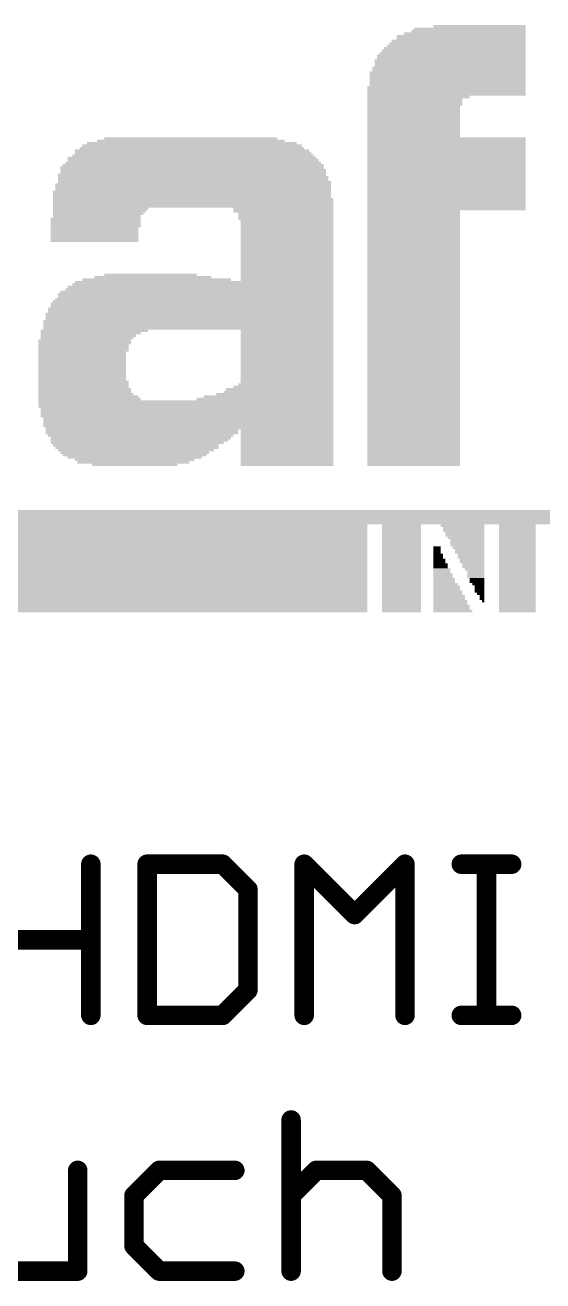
# Model space of a CAD drawing. Extents: x -31 to 165, y 0 to 136.
# Drawn here: x 84.84 to 90.23, y 23.62 to 36.72 of the extents above; entities that cross this region are included whole.
import ezdxf

# ---------------------------------------------------------------- set-up
doc = ezdxf.new("R2010")
doc.units = 0
doc.layers.add('21', color=40, linetype='CONTINUOUS')

# ---------------------------------------------------------------- blocks, each defined once
blk = doc.blocks.new('RECT')
blk.add_solid([(-0.5, -0.5), (0.5, -0.5), (-0.5, 0.5), (0.5, 0.5)])

msp = doc.modelspace()

# ---------------------------------------------------------------- linework, layer by layer
at = {"layer": '21', "const_width": 0.2032}
for points in [[(85.5217, 27.9667), (85.5217, 26.3906)], [(86.1081, 27.9667), (86.1081, 26.3906)], [(86.8961, 27.9667), (86.1081, 27.9667)], [(87.1588, 27.7041), (86.8961, 27.9667)], [(87.7452, 26.3906), (87.7452, 27.9667)], [(87.7452, 27.9667), (88.2706, 27.4414)], [(88.2706, 27.4414), (88.796, 27.9667)], [(88.796, 27.9667), (88.796, 26.3906)], [(89.3824, 27.9667), (89.9077, 27.9667)], [(89.6451, 26.3906), (89.6451, 27.9667)], [(87.1588, 26.6533), (87.1588, 27.7041)], [(84.4709, 27.1787), (85.5217, 27.1787)], [(86.8961, 26.3906), (87.1588, 26.6533)], [(86.1081, 26.3906), (86.8961, 26.3906)], [(89.3824, 26.3906), (89.9077, 26.3906)], [(87.6088, 25.2997), (87.6088, 23.7236)], [(85.3852, 23.7236), (85.3852, 24.7744)], [(86.2343, 24.7744), (85.9716, 24.5117)], [(87.0224, 24.7744), (86.2343, 24.7744)], [(87.6088, 24.5117), (87.8715, 24.7744)], [(87.8715, 24.7744), (88.3969, 24.7744)], [(88.3969, 24.7744), (88.6595, 24.5117)], [(85.9716, 24.5117), (85.9716, 23.9863)], [(88.6595, 24.5117), (88.6595, 23.7236)], [(85.9716, 23.9863), (86.2343, 23.7236)], [(84.5972, 23.7236), (85.3852, 23.7236)], [(86.2343, 23.7236), (87.0224, 23.7236)]]:
    msp.add_lwpolyline(points, dxfattribs=at)
at = {"layer": '21', "const_width": 0.1016}
for points in [[(85.5725, 27.9667, 1), (85.4709, 27.9667)], [(86.1589, 27.9667, 1), (86.0573, 27.9667)], [(86.1081, 28.0175, 1), (86.1081, 27.9159)], [(86.932, 28.0027, 1), (86.8602, 27.9308)], [(86.8961, 27.9159, 1), (86.8961, 28.0175)], [(87.7811, 28.0027, 1), (87.7093, 27.9308)], [(87.796, 27.9667, 1), (87.6944, 27.9667)], [(88.8468, 27.9667, 1), (88.7452, 27.9667)], [(88.8319, 27.9308, 1), (88.7601, 28.0027)], [(89.3824, 28.0175, 1), (89.3824, 27.9159)], [(89.6959, 27.9667, 1), (89.5943, 27.9667)], [(89.9077, 27.9159, 1), (89.9077, 28.0175)], [(87.2096, 27.7041, 1), (87.108, 27.7041)], [(87.1229, 27.6681, 1), (87.1947, 27.74)], [(88.2347, 27.4773, 1), (88.3065, 27.4054)], [(88.2347, 27.4054, 1), (88.3065, 27.4773)], [(85.5217, 27.1279, 1), (85.5217, 27.2295)], [(87.1947, 26.6174, 1), (87.1229, 26.6892)], [(87.108, 26.6533, 1), (87.2096, 26.6533)], [(86.1081, 26.4414, 1), (86.1081, 26.3398)], [(86.8602, 26.4265, 1), (86.932, 26.3547)], [(86.8961, 26.3398, 1), (86.8961, 26.4414)], [(89.3824, 26.4414, 1), (89.3824, 26.3398)], [(89.9077, 26.3398, 1), (89.9077, 26.4414)], [(85.4709, 26.3906, 1), (85.5725, 26.3906)], [(86.0573, 26.3906, 1), (86.1589, 26.3906)], [(87.6944, 26.3906, 1), (87.796, 26.3906)], [(88.7452, 26.3906, 1), (88.8468, 26.3906)], [(89.5943, 26.3906, 1), (89.6959, 26.3906)], [(87.6596, 25.2997, 1), (87.558, 25.2997)], [(85.436, 24.7744, 1), (85.3344, 24.7744)], [(86.2343, 24.8252, 1), (86.2343, 24.7236)], [(86.2702, 24.7384, 1), (86.1984, 24.8103)], [(87.0224, 24.7236, 1), (87.0224, 24.8252)], [(87.8715, 24.8252, 1), (87.8715, 24.7236)], [(87.9074, 24.7384, 1), (87.8355, 24.8103)], [(88.4328, 24.8103, 1), (88.3609, 24.7384)], [(88.3969, 24.7236, 1), (88.3969, 24.8252)], [(86.0224, 24.5117, 1), (85.9208, 24.5117)], [(85.9357, 24.5476, 1), (86.0075, 24.4758)], [(87.5729, 24.5476, 1), (87.6447, 24.4758)], [(88.7103, 24.5117, 1), (88.6087, 24.5117)], [(88.6236, 24.4758, 1), (88.6955, 24.5476)], [(86.0075, 24.0222, 1), (85.9357, 23.9504)], [(85.9208, 23.9863, 1), (86.0224, 23.9863)], [(85.3344, 23.7236, 1), (85.436, 23.7236)], [(85.3852, 23.6728, 1), (85.3852, 23.7744)], [(86.2343, 23.7744, 1), (86.2343, 23.6728)], [(86.1984, 23.6877, 1), (86.2702, 23.7595)], [(87.0224, 23.6728, 1), (87.0224, 23.7744)], [(87.558, 23.7236, 1), (87.6596, 23.7236)], [(88.6087, 23.7236, 1), (88.7103, 23.7236)]]:
    msp.add_lwpolyline(points, format="xyb", dxfattribs=at)

# ---------------------------------------------------------------- block references
at = {"layer": '21', "yscale": 0.0254}
for p, xscale in [((89.458, 36.6522), 1.1938), ((89.4707, 36.6776), 1.1684), ((89.5723, 36.703), 0.9652), ((89.3437, 36.5252), 1.4224), ((89.3564, 36.5506), 1.397), ((89.3818, 36.6014), 1.3462), ((89.3818, 36.576), 1.3462), ((89.4199, 36.6268), 1.27), ((89.2802, 36.3982), 1.5494), ((89.2929, 36.4236), 1.524), ((89.3056, 36.449), 1.4986), ((89.3183, 36.4744), 1.4732), ((89.331, 36.4998), 1.4478), ((89.2548, 36.2712), 1.6002), ((89.2675, 36.3474), 1.5748), ((89.2675, 36.322), 1.5748), ((89.2675, 36.2966), 1.5748), ((89.2802, 36.3728), 1.5494), ((89.2421, 36.2204), 1.6256), ((89.2421, 36.195), 1.6256), ((89.2421, 36.1696), 1.6256), ((89.2421, 36.1442), 1.6256), ((89.2548, 36.2458), 1.6002), ((89.2294, 36.068), 1.651), ((89.2294, 36.0426), 1.651), ((89.2294, 36.0172), 1.651), ((89.2421, 36.1188), 1.6256), ((89.2421, 36.0934), 1.6256), ((89.2294, 35.9918), 1.651), ((88.9373, 35.9664), 1.0668), ((88.8992, 35.941), 0.9906), ((88.8992, 35.9156), 0.9906), ((88.8992, 35.8902), 0.9906), ((88.8865, 35.8648), 0.9652), ((88.8865, 35.8394), 0.9652), ((88.8865, 35.814), 0.9652), ((88.8865, 35.7886), 0.9652), ((88.8865, 35.7632), 0.9652), ((88.8865, 35.7378), 0.9652), ((88.8865, 35.7124), 0.9652), ((88.8865, 35.687), 0.9652), ((88.8865, 35.6616), 0.9652), ((88.8865, 35.6362), 0.9652), ((88.8865, 35.6108), 0.9652), ((86.5751, 35.4838), 2.1844), ((86.5624, 35.5092), 1.9558), ((86.5624, 35.5346), 1.8034), ((88.8865, 35.5854), 0.9652), ((88.8865, 35.56), 0.9652), ((89.2294, 35.5346), 1.651), ((89.2294, 35.5092), 1.651), ((89.2294, 35.4838), 1.651), ((86.5878, 35.3568), 2.5146), ((86.5751, 35.4076), 2.4384), ((86.5878, 35.3822), 2.4638), ((86.5751, 35.433), 2.3368), ((86.5751, 35.4584), 2.286), ((89.2294, 35.4584), 1.651), ((89.2294, 35.433), 1.651), ((89.2294, 35.4076), 1.651), ((89.2294, 35.3822), 1.651), ((89.2294, 35.3568), 1.651), ((86.5751, 35.2298), 2.7432), ((86.5878, 35.2552), 2.7178), ((86.5878, 35.2806), 2.667), ((86.5751, 35.3314), 2.5908), ((86.5878, 35.306), 2.6162), ((89.2294, 35.3314), 1.651), ((89.2294, 35.306), 1.651), ((89.2294, 35.2806), 1.651), ((89.2294, 35.2552), 1.651), ((89.2294, 35.2298), 1.651), ((86.5751, 35.1536), 2.794), ((86.5878, 35.1282), 2.8194), ((86.5878, 35.1028), 2.8194), ((86.5878, 35.2044), 2.7686), ((86.5878, 35.179), 2.7686), ((89.2294, 35.2044), 1.651), ((89.2294, 35.179), 1.651), ((89.2294, 35.1536), 1.651), ((89.2294, 35.1282), 1.651), ((89.2294, 35.1028), 1.651), ((86.5751, 34.9758), 2.8956), ((86.5751, 34.9504), 2.8956), ((86.5878, 35.052), 2.8702), ((86.5878, 35.0266), 2.8702), ((86.5878, 35.0012), 2.8702), ((86.6005, 35.0774), 2.8448), ((89.2294, 35.0774), 1.651), ((89.2294, 35.052), 1.651), ((89.2294, 35.0266), 1.651), ((89.2294, 35.0012), 1.651), ((89.2294, 34.9758), 1.651), ((89.2294, 34.9504), 1.651), ((86.5751, 34.925), 2.8956), ((86.5878, 34.8996), 2.921), ((86.5878, 34.8742), 2.921), ((86.5878, 34.8488), 2.921), ((86.5878, 34.8234), 2.921), ((89.2294, 34.925), 1.651), ((89.2294, 34.8996), 1.651), ((89.2294, 34.8742), 1.651), ((89.2294, 34.8488), 1.651), ((89.2294, 34.8234), 1.651), ((85.5718, 34.6964), 0.9398), ((85.6226, 34.798), 0.9906), ((85.6099, 34.7726), 0.9652), ((85.5972, 34.7472), 0.9398), ((85.5845, 34.7218), 0.9144), ((87.5276, 34.798), 1.0414), ((87.5276, 34.7726), 1.0414), ((87.553, 34.7472), 0.9906), ((87.553, 34.7218), 0.9906), ((87.553, 34.6964), 0.9906), ((89.2294, 34.798), 1.651), ((88.8865, 34.7726), 0.9652), ((88.8865, 34.7472), 0.9652), ((88.8865, 34.7218), 0.9652), ((88.8865, 34.6964), 0.9652), ((85.5718, 34.671), 0.9398), ((85.5718, 34.6456), 0.9398), ((85.5718, 34.6202), 0.9398), ((85.5591, 34.5948), 0.9144), ((85.5591, 34.5694), 0.9144), ((87.5657, 34.671), 0.9652), ((87.5657, 34.6456), 0.9652), ((87.5657, 34.6202), 0.9652), ((87.5657, 34.5948), 0.9652), ((87.5657, 34.5694), 0.9652), ((88.8865, 34.671), 0.9652), ((88.8865, 34.6456), 0.9652), ((88.8865, 34.6202), 0.9652), ((88.8865, 34.5948), 0.9652), ((88.8865, 34.5694), 0.9652), ((85.5591, 34.544), 0.9144), ((85.5591, 34.5186), 0.9144), ((85.5591, 34.4932), 0.9144), ((85.5591, 34.4678), 0.9144), ((87.5657, 34.544), 0.9652), ((87.5657, 34.5186), 0.9652), ((87.5657, 34.4932), 0.9652), ((87.5657, 34.4678), 0.9652), ((87.5657, 34.4424), 0.9652), ((88.8865, 34.544), 0.9652), ((88.8865, 34.5186), 0.9652), ((88.8865, 34.4932), 0.9652), ((88.8865, 34.4678), 0.9652), ((88.8865, 34.4424), 0.9652), ((87.5657, 34.417), 0.9652), ((87.5657, 34.3916), 0.9652), ((87.5657, 34.3662), 0.9652), ((87.5657, 34.3408), 0.9652), ((87.5657, 34.3154), 0.9652), ((88.8865, 34.417), 0.9652), ((88.8865, 34.3916), 0.9652), ((88.8865, 34.3662), 0.9652), ((88.8865, 34.3408), 0.9652), ((88.8865, 34.3154), 0.9652), ((87.5657, 34.29), 0.9652), ((87.5657, 34.2646), 0.9652), ((87.5657, 34.2392), 0.9652), ((87.5657, 34.2138), 0.9652), ((87.5657, 34.1884), 0.9652), ((87.5657, 34.163), 0.9652), ((88.8865, 34.29), 0.9652), ((88.8865, 34.2646), 0.9652), ((88.8865, 34.2392), 0.9652), ((88.8865, 34.2138), 0.9652), ((88.8865, 34.1884), 0.9652), ((88.8865, 34.163), 0.9652), ((86.7021, 34.036), 2.6924), ((86.2068, 34.0614), 1.5494), ((86.1687, 34.0868), 1.2192), ((86.1433, 34.1122), 0.9652), ((87.5657, 34.1376), 0.9652), ((87.5657, 34.1122), 0.9652), ((87.5657, 34.0868), 0.9652), ((87.5657, 34.0614), 0.9652), ((88.8865, 34.1376), 0.9652), ((88.8865, 34.1122), 0.9652), ((88.8865, 34.0868), 0.9652), ((88.8865, 34.0614), 0.9652), ((88.8865, 34.036), 0.9652), ((86.6132, 33.909), 2.8702), ((86.6259, 33.9344), 2.8448), ((86.6513, 33.9598), 2.794), ((86.664, 33.9852), 2.7686), ((86.6894, 34.0106), 2.7178), ((88.8865, 34.0106), 0.9652), ((88.8865, 33.9852), 0.9652), ((88.8865, 33.9598), 0.9652), ((88.8865, 33.9344), 0.9652), ((88.8865, 33.909), 0.9652), ((86.5751, 33.8074), 2.9464), ((86.5751, 33.782), 2.9464), ((86.5878, 33.8328), 2.921), ((86.6005, 33.8582), 2.8956), ((86.6132, 33.8836), 2.8702), ((88.8865, 33.8836), 0.9652), ((88.8865, 33.8582), 0.9652), ((88.8865, 33.8328), 0.9652), ((88.8865, 33.8074), 0.9652), ((88.8865, 33.782), 0.9652), ((86.5497, 33.7058), 2.9972), ((86.5497, 33.6804), 2.9972), ((86.5497, 33.655), 2.9972), ((86.5624, 33.7566), 2.9718), ((86.5624, 33.7312), 2.9718), ((88.8865, 33.7566), 0.9652), ((88.8865, 33.7312), 0.9652), ((88.8865, 33.7058), 0.9652), ((88.8865, 33.6804), 0.9652), ((88.8865, 33.655), 0.9652), ((85.5591, 33.528), 1.1176), ((86.537, 33.6296), 3.0226), ((86.537, 33.6042), 3.0226), ((86.537, 33.5788), 3.0226), ((86.537, 33.5534), 3.0226), ((87.5657, 33.528), 0.9652), ((88.8865, 33.6296), 0.9652), ((88.8865, 33.6042), 0.9652), ((88.8865, 33.5788), 0.9652), ((88.8865, 33.5534), 0.9652), ((88.8865, 33.528), 0.9652), ((85.4575, 33.4264), 0.9652), ((85.4575, 33.401), 0.9652), ((85.521, 33.5026), 1.0414), ((85.4956, 33.4772), 0.9906), ((85.4829, 33.4518), 0.9652), ((87.5657, 33.5026), 0.9652), ((87.5657, 33.4772), 0.9652), ((87.5657, 33.4518), 0.9652), ((87.5657, 33.4264), 0.9652), ((87.5657, 33.401), 0.9652), ((88.8865, 33.5026), 0.9652), ((88.8865, 33.4772), 0.9652), ((88.8865, 33.4518), 0.9652), ((88.8865, 33.4264), 0.9652), ((88.8865, 33.401), 0.9652), ((85.4448, 33.3756), 0.9398), ((85.4448, 33.3502), 0.9398), ((85.4448, 33.3248), 0.9398), ((85.4321, 33.2994), 0.9144), ((85.4321, 33.274), 0.9144), ((85.4321, 33.2486), 0.9144), ((87.5657, 33.3756), 0.9652), ((87.5657, 33.3502), 0.9652), ((87.5657, 33.3248), 0.9652), ((87.5657, 33.2994), 0.9652), ((87.5657, 33.274), 0.9652), ((87.5657, 33.2486), 0.9652), ((88.8865, 33.3756), 0.9652), ((88.8865, 33.3502), 0.9652), ((88.8865, 33.3248), 0.9652), ((88.8865, 33.2994), 0.9652), ((88.8865, 33.274), 0.9652), ((88.8865, 33.2486), 0.9652), ((85.4321, 33.2232), 0.9144), ((85.4321, 33.1978), 0.9144), ((85.4321, 33.1724), 0.9144), ((85.4321, 33.147), 0.9144), ((85.4321, 33.1216), 0.9144), ((87.5657, 33.2232), 0.9652), ((87.5657, 33.1978), 0.9652), ((87.5657, 33.1724), 0.9652), ((87.5657, 33.147), 0.9652), ((87.5657, 33.1216), 0.9652), ((88.8865, 33.2232), 0.9652), ((88.8865, 33.1978), 0.9652), ((88.8865, 33.1724), 0.9652), ((88.8865, 33.147), 0.9652), ((88.8865, 33.1216), 0.9652), ((85.4321, 33.0962), 0.9144), ((85.4321, 33.0708), 0.9144), ((85.4321, 33.0454), 0.9144), ((85.4321, 33.02), 0.9144), ((85.4448, 32.9946), 0.9398), ((87.5657, 33.0962), 0.9652), ((87.5657, 33.0708), 0.9652), ((87.5657, 33.0454), 0.9652), ((87.5657, 33.02), 0.9652), ((87.5657, 32.9946), 0.9652), ((88.8865, 33.0962), 0.9652), ((88.8865, 33.0708), 0.9652), ((88.8865, 33.0454), 0.9652), ((88.8865, 33.02), 0.9652), ((88.8865, 32.9946), 0.9652), ((85.4448, 32.9692), 0.9398), ((85.4448, 32.9438), 0.9398), ((85.4575, 32.9184), 0.9652), ((85.4575, 32.893), 0.9652), ((85.4702, 32.8676), 0.9906), ((87.4387, 32.8676), 1.2192), ((87.4768, 32.893), 1.143), ((87.4895, 32.9184), 1.1176), ((87.5276, 32.9438), 1.0414), ((87.553, 32.9692), 0.9906), ((88.8865, 32.9692), 0.9652), ((88.8865, 32.9438), 0.9652), ((88.8865, 32.9184), 0.9652), ((88.8865, 32.893), 0.9652), ((88.8865, 32.8676), 0.9652), ((85.4956, 32.8422), 1.0414), ((85.5083, 32.8168), 1.0668), ((86.5116, 32.7914), 3.0734), ((86.5116, 32.766), 3.0734), ((86.5116, 32.7406), 3.0734), ((87.3371, 32.8168), 1.4224), ((87.3752, 32.8422), 1.3462), ((88.8865, 32.8422), 0.9652), ((88.8865, 32.8168), 0.9652), ((88.8865, 32.7914), 0.9652), ((88.8865, 32.766), 0.9652), ((88.8865, 32.7406), 0.9652), ((86.5243, 32.7152), 3.048), ((86.5243, 32.6898), 3.048), ((86.5243, 32.6644), 3.048), ((86.5243, 32.639), 3.048), ((86.537, 32.6136), 3.0226), ((88.8865, 32.7152), 0.9652), ((88.8865, 32.6898), 0.9652), ((88.8865, 32.6644), 0.9652), ((88.8865, 32.639), 0.9652), ((88.8865, 32.6136), 0.9652), ((86.537, 32.5882), 3.0226), ((86.537, 32.5628), 3.0226), ((86.537, 32.5374), 3.0226), ((86.5497, 32.512), 2.9972), ((86.0544, 32.4866), 2.0066), ((86.0544, 32.4612), 2.0066), ((87.5657, 32.4866), 0.9652), ((87.5657, 32.4612), 0.9652), ((88.8865, 32.5882), 0.9652), ((88.8865, 32.5628), 0.9652), ((88.8865, 32.5374), 0.9652), ((88.8865, 32.512), 0.9652), ((88.8865, 32.4866), 0.9652), ((88.8865, 32.4612), 0.9652), ((86.0417, 32.4358), 1.9304), ((86.0417, 32.4104), 1.8796), ((86.029, 32.385), 1.8542), ((86.0036, 32.3596), 1.8034), ((85.9909, 32.3342), 1.7272), ((87.5657, 32.4358), 0.9652), ((87.5657, 32.4104), 0.9652), ((87.5657, 32.385), 0.9652), ((87.5657, 32.3596), 0.9652), ((87.5657, 32.3342), 0.9652), ((88.8865, 32.4358), 0.9652), ((88.8865, 32.4104), 0.9652), ((88.8865, 32.385), 0.9652), ((88.8865, 32.3596), 0.9652), ((88.8865, 32.3342), 0.9652), ((86.0036, 32.3088), 1.7018), ((85.9909, 32.2834), 1.6256), ((85.9782, 32.258), 1.5494), ((85.9782, 32.2326), 1.4986), ((85.9782, 32.2072), 1.397), ((87.5657, 32.3088), 0.9652), ((87.5657, 32.2834), 0.9652), ((87.5657, 32.258), 0.9652), ((87.5657, 32.2326), 0.9652), ((87.5657, 32.2072), 0.9652), ((88.8865, 32.3088), 0.9652), ((88.8865, 32.2834), 0.9652), ((88.8865, 32.258), 0.9652), ((88.8865, 32.2326), 0.9652), ((88.8865, 32.2072), 0.9652), ((85.9782, 32.1818), 1.2446), ((85.9655, 32.1564), 1.1684), ((85.9782, 32.131), 0.889), ((87.5657, 32.1818), 0.9652), ((87.5657, 32.1564), 0.9652), ((87.5657, 32.131), 0.9652), ((88.8865, 32.1818), 0.9652), ((88.8865, 32.1564), 0.9652), ((88.8865, 32.131), 0.9652), ((88.6452, 31.6484), 21.209), ((88.6452, 31.623), 21.209), ((88.6452, 31.5976), 21.209), ((88.6452, 31.5722), 21.209), ((88.6452, 31.5468), 21.209), ((88.6452, 31.5214), 21.209), ((83.2223, 31.496), 10.3632), ((83.2223, 31.4706), 10.3632), ((83.2223, 31.4452), 10.3632), ((83.2223, 31.4198), 10.3632), ((88.7595, 31.496), 0.4064), ((88.7595, 31.4706), 0.4064), ((88.7595, 31.4452), 0.4064), ((88.7595, 31.4198), 0.4064), ((89.3945, 31.496), 0.4572), ((89.4072, 31.4706), 0.4318), ((89.4072, 31.4452), 0.4318), ((89.4199, 31.4198), 0.4064), ((89.966, 31.496), 0.381), ((89.966, 31.4706), 0.381), ((89.966, 31.4452), 0.381), ((89.966, 31.4198), 0.381), ((83.2223, 31.3944), 10.3632), ((83.2223, 31.369), 10.3632), ((83.2223, 31.3436), 10.3632), ((83.2223, 31.3182), 10.3632), ((83.2223, 31.2928), 10.3632), ((88.7595, 31.3944), 0.4064), ((88.7595, 31.369), 0.4064), ((88.7595, 31.3436), 0.4064), ((88.7595, 31.3182), 0.4064), ((88.7595, 31.2928), 0.4064), ((89.4199, 31.3944), 0.4064), ((89.4326, 31.369), 0.381), ((89.4453, 31.3436), 0.3556), ((89.4453, 31.3182), 0.3556), ((89.4453, 31.2928), 0.3556), ((89.966, 31.3944), 0.381), ((89.966, 31.369), 0.381), ((89.966, 31.3436), 0.381), ((89.966, 31.3182), 0.381), ((89.966, 31.2928), 0.381), ((83.2223, 31.2674), 10.3632), ((83.2223, 31.242), 10.3632), ((83.2223, 31.2166), 10.3632), ((83.2223, 31.1912), 10.3632), ((83.2223, 31.1658), 10.3632), ((88.7595, 31.2674), 0.4064), ((88.7595, 31.242), 0.4064), ((88.7595, 31.2166), 0.4064), ((88.7595, 31.1912), 0.4064), ((88.7595, 31.1658), 0.4064), ((89.1278, 31.2674), 0.0762), ((89.1278, 31.242), 0.0762), ((89.1278, 31.2166), 0.0762), ((89.1405, 31.1912), 0.1016), ((89.1405, 31.1658), 0.1016), ((89.458, 31.2674), 0.3302), ((89.4707, 31.242), 0.3048), ((89.4707, 31.2166), 0.3048), ((89.4834, 31.1912), 0.2794), ((89.4834, 31.1658), 0.2794), ((89.966, 31.2674), 0.381), ((89.966, 31.242), 0.381), ((89.966, 31.2166), 0.381), ((89.966, 31.1912), 0.381), ((89.966, 31.1658), 0.381), ((83.2223, 31.1404), 10.3632), ((83.2223, 31.115), 10.3632), ((83.2223, 31.0896), 10.3632), ((83.2223, 31.0642), 10.3632), ((83.2223, 31.0388), 10.3632), ((88.7595, 31.1404), 0.4064), ((88.7595, 31.115), 0.4064), ((88.7595, 31.0896), 0.4064), ((88.7595, 31.0642), 0.4064), ((88.7595, 31.0388), 0.4064), ((89.1532, 31.1404), 0.127), ((89.1532, 31.115), 0.127), ((89.1659, 31.0896), 0.1524), ((89.1659, 31.0642), 0.1524), ((89.1786, 31.0388), 0.1778), ((89.4961, 31.1404), 0.254), ((89.4961, 31.115), 0.254), ((89.5088, 31.0896), 0.2286), ((89.5088, 31.0642), 0.2286), ((89.5215, 31.0388), 0.2032), ((89.966, 31.1404), 0.381), ((89.966, 31.115), 0.381), ((89.966, 31.0896), 0.381), ((89.966, 31.0642), 0.381), ((89.966, 31.0388), 0.381), ((83.2223, 31.0134), 10.3632), ((83.2223, 30.988), 10.3632), ((83.2223, 30.9626), 10.3632), ((83.2223, 30.9372), 10.3632), ((83.2223, 30.9118), 10.3632), ((88.7595, 31.0134), 0.4064), ((88.7595, 30.988), 0.4064), ((88.7595, 30.9626), 0.4064), ((88.7595, 30.9372), 0.4064), ((88.7595, 30.9118), 0.4064), ((89.1786, 31.0134), 0.1778), ((89.1913, 30.988), 0.2032), ((89.1913, 30.9626), 0.2032), ((89.204, 30.9372), 0.2286), ((89.204, 30.9118), 0.2286), ((89.5342, 31.0134), 0.1778), ((89.5342, 30.988), 0.1778), ((89.5342, 30.9626), 0.1778), ((89.5469, 30.9372), 0.1524), ((89.5469, 30.9118), 0.1524), ((89.966, 31.0134), 0.381), ((89.966, 30.988), 0.381), ((89.966, 30.9626), 0.381), ((89.966, 30.9372), 0.381), ((89.966, 30.9118), 0.381), ((83.2223, 30.8864), 10.3632), ((83.2223, 30.861), 10.3632), ((83.2223, 30.8356), 10.3632), ((83.2223, 30.8102), 10.3632), ((83.2223, 30.7848), 10.3632), ((83.2223, 30.7594), 10.3632), ((88.7595, 30.8864), 0.4064), ((88.7595, 30.861), 0.4064), ((88.7595, 30.8356), 0.4064), ((88.7595, 30.8102), 0.4064), ((88.7595, 30.7848), 0.4064), ((88.7595, 30.7594), 0.4064), ((89.2167, 30.8864), 0.254), ((89.2294, 30.861), 0.2794), ((89.2294, 30.8356), 0.2794), ((89.2421, 30.8102), 0.3048), ((89.2421, 30.7848), 0.3048), ((89.2548, 30.7594), 0.3302), ((89.5596, 30.8864), 0.127), ((89.5723, 30.861), 0.1016), ((89.5723, 30.8356), 0.1016), ((89.5723, 30.8102), 0.1016), ((89.585, 30.7848), 0.0762), ((89.5977, 30.7594), 0.0508), ((89.966, 30.8864), 0.381), ((89.966, 30.861), 0.381), ((89.966, 30.8356), 0.381), ((89.966, 30.8102), 0.381), ((89.966, 30.7848), 0.381), ((89.966, 30.7594), 0.381), ((83.2223, 30.734), 10.3632), ((83.2223, 30.7086), 10.3632), ((83.2223, 30.6832), 10.3632), ((83.2223, 30.6578), 10.3632), ((83.2223, 30.6324), 10.3632), ((88.7595, 30.734), 0.4064), ((88.7595, 30.7086), 0.4064), ((88.7595, 30.6832), 0.4064), ((88.7595, 30.6578), 0.4064), ((88.7595, 30.6324), 0.4064), ((89.2548, 30.734), 0.3302), ((89.2675, 30.7086), 0.3556), ((89.2675, 30.6832), 0.3556), ((89.2802, 30.6578), 0.381), ((89.2802, 30.6324), 0.381), ((89.5977, 30.734), 0.0508), ((89.6104, 30.7086), 0.0254), ((89.966, 30.734), 0.381), ((89.966, 30.7086), 0.381), ((89.966, 30.6832), 0.381), ((89.966, 30.6578), 0.381), ((89.966, 30.6324), 0.381), ((83.2223, 30.607), 10.3632), ((88.7595, 30.607), 0.4064), ((89.2929, 30.607), 0.4064), ((89.966, 30.607), 0.381)]:
    msp.add_blockref('RECT', p, dxfattribs=dict(at, xscale=xscale))

doc.saveas('drawing.dxf')
